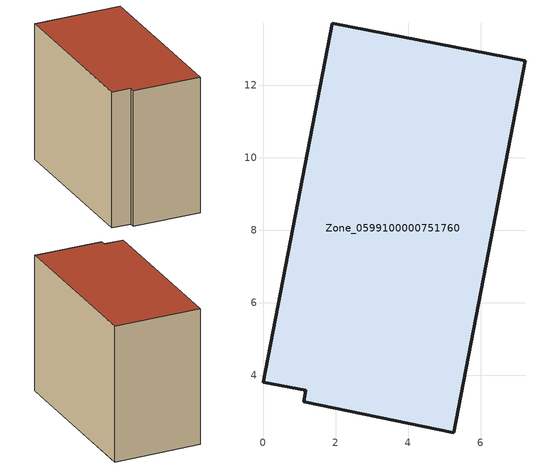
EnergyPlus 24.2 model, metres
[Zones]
Zone_0599100000751760
 floor ground (C_G): 5.25,2.42 1.12,3.27 1.18,3.58 0,3.81 1.9,13.7 7.22,12.68 z0
 wall outside (C_F): 1.12,3.27 5.25,2.42 7.22,12.68 1.9,13.7 0,3.81 1.18,3.58 1.12,3.27 z0:8.54
 roof outside (C_R): 5.25,2.42 7.22,12.68 1.9,13.7 0,3.81 1.18,3.58 1.12,3.27 z8.54
[BUILDING]
Pand.0599100000751760: North Axis=0; Terrain=City; Loads Convergence Tolerance Value=0.04; Temperature Convergence Tolerance Value=0.4; Solar Distribution=FullExterior; Maximum Number of Warmup Days=25; Minimum Number of Warmup Days=1
[Site:Location]
Rotterdam.The.Hague.AP_ZH_NLD Design_Conditions: Latitude=51.96; Longitude=4.45; Time Zone=1; Elevation=-4.5
[SITE:GROUNDTEMPERATURE:BUILDINGSURFACE]
18, 18, 18, 18, 18, 18, 18, 18, 18, 18, 18, 18
[MATERIAL] Thermal Absorptance=0.9; Solar Absorptance=0.7; Visible Absorptance=0.7
Name | Roughness | Thickness | Conductivity | Density | Specific Heat
G.TI.2006-2014 | MediumSmooth | 0.15 | 0.06 | 540 | 1210
F.TI.2006-2014 | Rough | 0.3 | 0.12 | 1920 | 840
R.TI.2006-2014 | MediumRough | 0.2 | 0.08 | 1500 | 1000
[CONSTRUCTION]
C_G: G.TI.2006-2014
C_F: F.TI.2006-2014
C_R: R.TI.2006-2014
[ZONE]
Zone_0599100000751760: Type=1; Multiplier=1; Ceiling Height=Autocalculate; Volume=Autocalculate; Floor Area=autocalculate; Part of Total Floor Area=Yes
[ZONEINFILTRATION:DESIGNFLOWRATE]
Infil_Zone_0599100000751760: Zone or ZoneList or Space or SpaceList=Zone_0599100000751760; Schedule=AlwaysOn; Design Flow Rate Calculation Method=Flow/Area; Flow Rate per Floor Area=0.0015; Constant Term Coefficient=1; Temperature Term Coefficient=0; Velocity Term Coefficient=0; Velocity Squared Term Coefficient=0
[HVACTEMPLATE:ZONE:IDEALLOADSAIRSYSTEM]
Zone_0599100000751760: Maximum Heating Supply Air Temperature=50; Minimum Cooling Supply Air Temperature=13; Maximum Heating Supply Air Humidity Ratio=0.0156; Minimum Cooling Supply Air Humidity Ratio=0.0077; Heating Limit=NoLimit; Cooling Limit=NoLimit; Dehumidification Control Type=ConstantSensibleHeatRatio; Cooling Sensible Heat Ratio=0.7; Dehumidification Setpoint=60; Humidification Control Type=None; Humidification Setpoint=30; Outdoor Air Method=None; Outdoor Air Flow Rate per Person=0.00944; Outdoor Air Flow Rate per Zone Floor Area=0; Outdoor Air Flow Rate per Zone=0; Demand Controlled Ventilation Type=None; Outdoor Air Economizer Type=NoEconomizer; Heat Recovery Type=None; Sensible Heat Recovery Effectiveness=0.7; Latent Heat Recovery Effectiveness=0.65
[ZONECONTROL:THERMOSTAT]
ThermostatControl_Zone_0599100000751760: Zone or ZoneList=Zone_0599100000751760; Control Type Schedule=DualSetpointControlType; Control 1=Thermostat_Zone_0599100000751760; Temperature Difference Between Cutout And Setpoint=0
[THERMOSTATSETPOINT:DUALSETPOINT]
Thermostat_Zone_0599100000751760: Heating Setpoint Temperature Schedule=HeatingSetpoint_Zone_0599100000751760; Cooling Setpoint Temperature Schedule=CoolingSetpoint_Zone_0599100000751760
[SCHEDULE:COMPACT]
HeatingSetpoint_Zone_0599100000751760: Through: 12/31, For: AllDays, Until: 24:00, 21
CoolingSetpoint_Zone_0599100000751760: Through: 12/31, For: AllDays, Until: 24:00, 24
DualSetpointControlType: Through: 12/31, For: AllDays, Until: 24:00, 4
AlwaysOn: Through: 12/31, For: AllDays, Until: 24:00, 1
